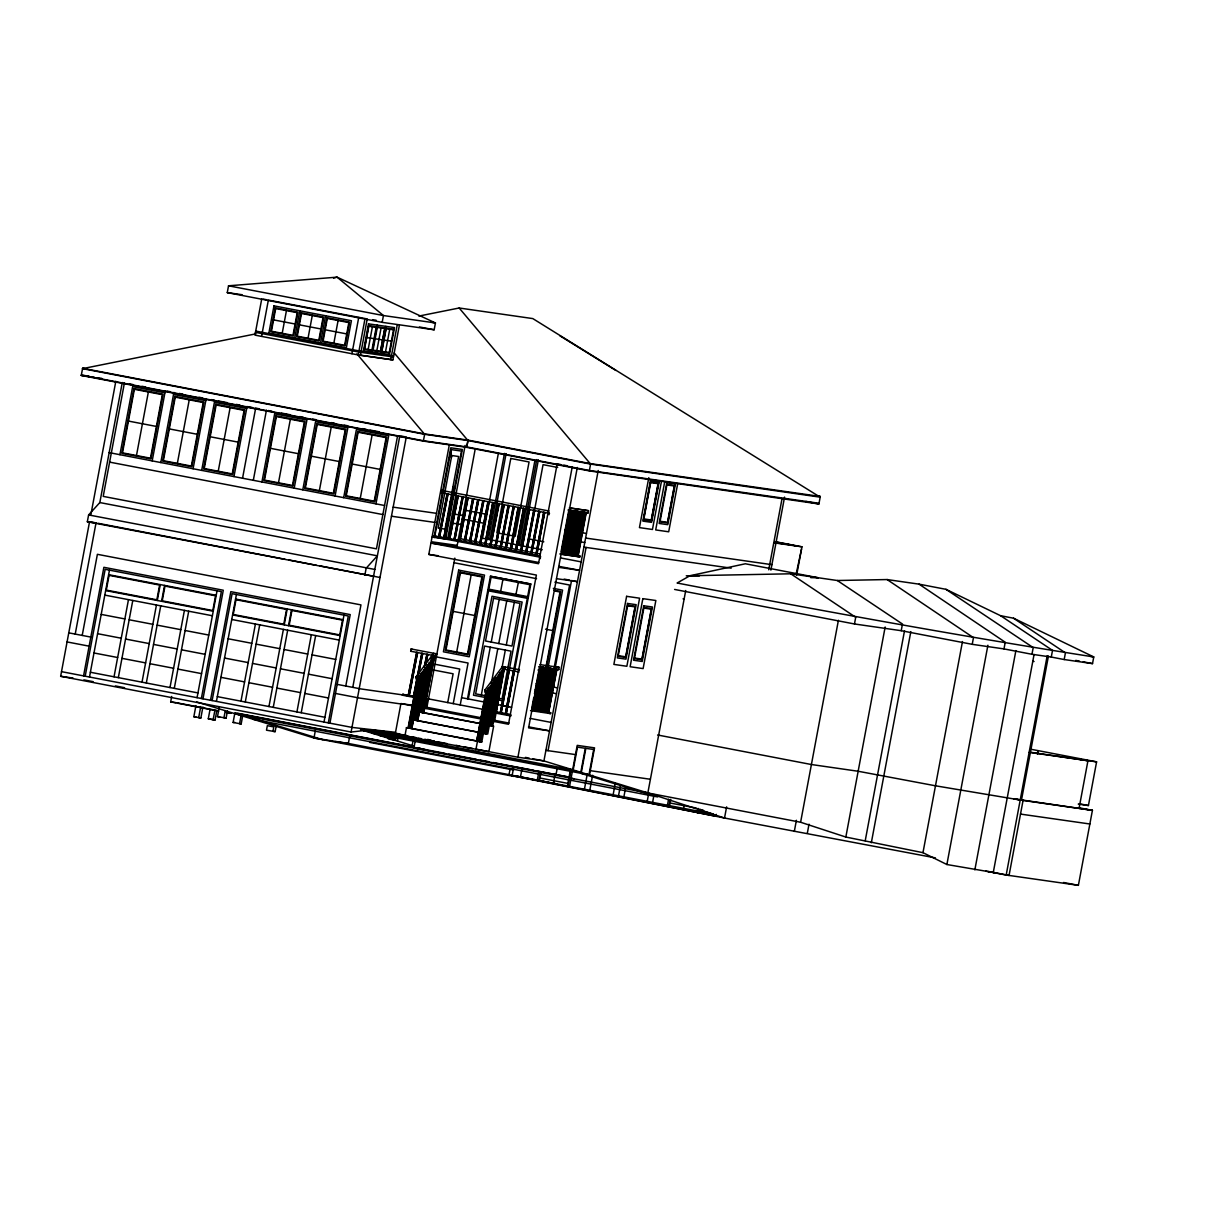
<?xml version="1.0" encoding="UTF-8"?>
<svg xmlns="http://www.w3.org/2000/svg" width="1213" height="1213" viewBox="0 0 1213 1213"><rect width="100%" height="100%" fill="white"/><g stroke="black" fill="none" stroke-linecap="round" stroke-linejoin="round"><path stroke-width="1.5" d="M513.584 767.874L512.098 775.774L715.943 816.273L716.277 814.499L715.943 816.273L724.525 818.032L935.42 857.894M816.592 495.753L820.306 496.466L818.911 503.971L589.321 470.902L466.687 447.354L423.367 441.107L81.271 375.454L82.605 368.267L86.35 368.813M373.559 576.251L87.336 521.742L88.61 514.934L99.83 502.561L122.27 382.52M406.431 735.275L369.283 729.968L351.103 732.03L60.65 676.278L89.565 521.666M90.96 514.236L115.826 381.276M75.221 634.096L96.024 522.894L89.55 521.742M124.423 382.929L103.211 496.39L376.455 548.837L397.288 437.423M82.211 635.43L97.389 554.311L360.958 604.893L345.781 686.027M119.92 454.693L132.657 386.629L164.923 392.815M83.561 675.884L103.878 567.305L223.283 590.231L202.98 698.809M85.183 676.202L105.167 569.322L221.357 591.626L201.358 698.506M89.489 677.021L109.473 570.14M136.478 455.527L148.365 391.981M152.186 460.895L165.302 390.768M114.037 676.809L128.472 599.647M118.343 677.627L132.778 600.48M160.798 462.547L173.914 392.421M177.356 463.381L189.243 399.835M142.012 682.176L156.447 605.014M157.296 600.48L160.268 584.59M146.318 682.995L160.738 605.848M161.587 601.299L164.559 585.424M193.079 468.734L206.18 398.622M227.271 292.606L228.529 285.798L337.078 277.155L435.437 322.961L434.163 329.769L382.171 322.355L227.271 292.606L242.115 294.729M201.676 470.386L214.413 402.322L246.679 408.508M169.987 687.544L184.406 610.382M218.658 711.091L170.669 701.887L171.685 696.459M174.293 688.362L188.712 611.216M218.234 471.22L230.121 407.689M261.75 298.807L254.957 335.122L358.229 354.939L392.891 359.882L399.35 325.372M233.957 476.588L247.073 406.461M261.568 336.38L268.361 300.081L367.205 318.943L360.413 355.242L392.891 359.882M197.067 697.672L217.051 590.792M202.92 706.952L200.858 717.975L193.853 716.731L195.93 705.587M242.555 478.24L255.67 408.114L259.264 408.811M200.767 706.512L198.689 717.671L200.858 717.975M210.501 700.25L230.819 591.671L350.223 614.597L329.921 723.175M216.778 710.818L215.065 720.006L213.124 719.734L208.287 718.793L210.001 709.62M212.123 700.568L232.108 593.688L348.298 615.992L328.298 722.872M253.32 480.303L266.435 410.191M282.204 333.287L286.45 310.604M213.124 719.734L214.853 710.545M216.43 701.387L236.414 594.506M227.468 710.894L226.118 718.126L217.491 716.58L219.189 707.528M261.917 481.955L274.654 413.876L306.919 420.077L294.198 488.157M294.698 338.048L299.793 310.816M225.3 710.575L223.95 717.808L226.118 718.126M242.888 714.73L241.175 723.934L233.093 722.463L234.867 712.971M278.49 482.789L290.362 419.243M234.776 722.357L233.093 722.463M308.026 338.245L312.272 315.562M240.978 701.175L255.412 624.013M241.266 714.502L239.552 723.691L241.175 723.934M245.284 701.993L259.718 624.847M320.52 342.991L325.615 315.759M302.795 489.809L315.532 421.73L347.813 427.916L335.076 495.996M333.848 343.203L338.093 320.52M268.952 706.542L283.387 629.38M284.236 624.847L287.208 608.956M273.259 707.361L287.678 630.214M288.527 625.665L291.499 609.79M319.368 490.628L331.24 427.097M275.139 731.636L266.496 730.196L267.33 725.677L273.789 726.921L272.97 731.318L275.139 731.636L276.17 726.117M351.937 353.726L358.73 317.427M358.229 354.939L365.022 318.625M296.927 711.91L311.347 634.748M368.161 349.45L372.406 326.767M301.233 712.728L315.653 635.582M343.673 497.648L356.41 429.569L388.691 435.77L375.954 503.85M372.073 352.346L377.167 325.114M376.834 350.693L381.079 327.995M382.171 322.355L383.444 315.547L337.078 277.155L333.545 278.156M380.746 353.574L385.825 326.358M385.491 351.937L389.737 329.239M315.335 730.696L313.97 738.004L514.054 776.411M360.246 498.482L372.118 434.936M390.738 359.579L397.197 325.069M324.007 722.038L343.992 615.158M364.886 575.023L366.159 568.215L377.379 555.827L99.83 502.561M352.771 687.362L399.82 435.785M349.738 736.079L348.358 743.448L335.364 741.598M351.103 732.03L406.279 437.029M423.367 441.107L424.702 433.936L468.036 440.122L590.67 463.669L820.306 496.466M394.089 735.503L390.586 734.426M395.286 733.683L400.912 703.601L419.471 706.254M420.714 698.658L402.458 695.201L402.625 694.352L417.393 697.141M411.101 648.97L436.665 653.837L436.24 656.097L410.676 651.229L411.101 648.97L411.92 649.076M492.903 721.265L508.49 724.252L536.389 575.068L428.811 554.417L430.933 543.06L456.937 546.775L538.693 562.468M449.265 445.065L431.191 541.711L457.18 545.41M403.474 694.473L402.458 695.201M540.482 557.267L432.905 536.616L433.056 535.767L539.649 556.191M441.123 492.66L441.547 490.386L442.366 490.507L441.941 492.766L441.123 492.66L549.519 513.417M396.014 736.655L395.317 740.37L388.221 738.884M433.92 535.888L432.905 536.616M434.042 537.374L450.781 447.809L462.335 449.462L445.596 539.027M434.572 537.465L451.009 449.598L461.486 451.084L453.601 493.191M397.424 741.007L398.091 737.413M416.605 652.351L408.265 695.428L416.878 652.382M409.069 695.58L417.681 652.533M409.342 695.61L417.408 652.503M447.051 493.767L438.712 536.843L447.324 493.797M447.855 493.918L439.515 536.995L448.128 493.964M498.604 675.838L487.732 734.017L412.39 719.764L416.726 720.386L418.318 711.864L493.646 726.117L488.869 751.651L404.884 736.155L406.461 727.648L411.252 728.376L413.678 715.352M413.375 696.398L421.988 653.367M413.648 696.444L416.681 680.281M417.348 676.687L421.715 653.322M408.084 727.921L417.363 678.294M408.356 727.967L417.742 677.809L418.546 677.961L409.16 728.118M418.212 675.004L422.791 653.519M452.161 494.752L443.822 537.829L452.434 494.783M415.468 691.213L417.484 680.432M418.819 673.245L422.518 653.489M408.887 728.073L418.546 677.961M409.539 728.134L419.349 675.671M452.965 494.904L444.625 537.981L453.237 494.934M445.05 538.951L453.268 495.025L450.038 502.334M409.797 728.164L414.922 700.765M416.635 691.622L417.317 687.968M418 684.314L419.364 677.006M410.343 728.285L420.517 675.338L410.616 728.316M410.98 728.331L421.32 673.033L422.488 672.699L421.684 672.548M414.376 711.622L416.12 702.327M416.817 698.597L418.561 689.287M419.258 685.572L420.987 676.263M422.124 673.2L411.783 728.497L422.488 672.699M465.14 445.429L447.582 539.315L432.055 537.101M422.943 672.245L414.012 720.037L416.014 710.788M416.711 707.073L418.455 697.778M419.152 694.063L423.322 671.775M424.201 666.847L427.097 654.353M419.425 693.836L422.458 677.658M424.474 666.877L426.824 654.307M424.474 670.076L414.816 720.188L424.474 670.076L423.655 669.91M425.338 665.209L427.901 654.504M421.108 688.575L423.261 677.824M425.475 665.224L427.628 654.459M457.271 495.723L448.931 538.799L457.544 495.768M424.929 669.591L415.453 720.234L420.85 692.866M466.687 447.354L467.96 440.546L394.195 352.938M421.533 689.211L424.611 672.76M81.332 375.075L423.428 440.744L466.762 446.93L468.036 440.122M458.074 495.874L449.735 538.951L458.347 495.92M426.445 667.438L416.256 720.401L426.081 667.938L425.263 667.772M412.147 745.54L413.163 740.082M426.9 666.998L416.908 720.446L418.561 713.047M420.305 703.737L426.915 668.378M428.416 664.815L417.712 720.598L428.416 664.815L427.613 664.648M419.941 712.137L429.22 662.525M420.214 712.183L420.896 708.468M421.593 704.753L428.204 669.455M574.128 778.943L566.759 776.684L413.936 747.875L415.271 740.703M430.994 658.841L431.934 655.293M421.381 712.349L430.858 661.692M421.654 712.38L423.367 703.252M424.05 699.598L425.748 690.455M426.43 686.801L430.539 664.876M423.868 698.4L427.097 684.147M427.764 680.554L430.797 664.39M431.464 660.797L432.465 655.399M462.244 496.693L454.041 539.785L462.38 496.708M432.374 659.554L422.185 712.501L432.374 659.554L431.555 659.402M462.911 496.83L454.845 539.937L463.184 496.86M422.821 712.547L433.162 657.264M431.798 666.073L423.094 712.592L419.759 712.076M432.495 662.343L433.193 658.629M434.345 656.915L423.625 712.713L434.345 656.915L433.541 656.764M427.704 699.128L425.96 708.483L425.081 708.362L426.824 699.006L427.704 699.128L425.217 698.688L425.05 699.537L426.824 699.84L425.96 699.719M454.814 558.116L426.9 707.315L483.866 718.263M456.937 546.775L475.253 448.78M472.6 498.664L464.261 541.741L472.873 498.71M473.404 498.831L465.064 541.908L473.676 498.861M477.71 499.65L469.37 542.727L477.983 499.695M478.513 499.801L470.174 542.878L478.786 499.847M482.819 500.635L474.48 543.712L483.092 500.666M483.623 500.787L475.284 543.864L483.896 500.817M456.588 652.579L471.175 574.871M447.733 702.585L453.116 673.791L433.875 670.076M363.991 729.604L441.426 744.585L424.489 739.384M487.929 501.606L479.59 544.682L488.202 501.651M488.733 501.773L480.393 544.849L489.006 501.803M498.316 453.632L482.486 538.238L542.256 549.716M453.253 703.631L459.727 669.03L434.967 664.254M488.399 539.376L504.487 453.404M490.022 539.679L506.124 453.586M460.212 704.98L468.066 663.026L436.331 656.9M498.149 503.577L489.809 546.654L498.422 503.607M498.952 503.729L490.613 546.805L499.225 503.774M503.259 504.547L494.919 547.624L503.531 504.593M467.505 698.764L490.431 576.236L530.839 584.029L507.838 706.542L511.552 707.255M504.062 504.714L495.723 547.791L504.335 504.744M468.309 698.931L488.521 590.852L527.321 598.327L505.351 714.063L513.417 670.941M508.095 505.503L500.029 548.61L508.368 505.533M508.899 505.654L500.833 548.761L509.172 505.685M513.205 506.473L505.139 549.595L513.478 506.518M514.009 506.625L505.942 549.747L514.282 506.67M500.651 591.428L502.895 579.511M481.349 694.943L490.279 647.181M491.235 642.086L499.225 599.404M518.315 507.459L510.248 550.581L518.042 507.413M519.119 507.61L511.052 550.732L519.391 507.656M485.943 691.471L476.664 741.082L485.973 692.835M475.875 749.786L486.762 691.622M487.126 691.122L477.74 741.279L406.461 727.648M487.581 690.637L478.119 741.295L479.196 741.492L489.097 688.499L488.293 688.347M478.377 741.34L479.059 737.671M479.757 734.017L480.439 730.362M481.121 726.708L482.819 717.58M483.502 713.926L485.215 704.783M485.897 701.129L487.611 692.001M478.923 741.446L489.097 688.499M479.56 741.507L489.552 688.044M479.832 741.537L481.561 732.227M482.258 728.513L484.002 719.203M484.7 715.488L486.443 706.178M487.141 702.463L489.916 687.574M523.425 508.444L515.358 551.551L523.698 508.474M480.363 741.659L491.068 685.861L480.636 741.689M491.28 683.541L497.8 648.621M498.77 643.542L506.746 600.86M524.228 508.596L516.162 551.703L524.501 508.626M491.523 685.406L482.865 733.228M483.214 731.378L486.337 714.654M487.035 710.939L492.251 683.086M477.467 741.279L481.804 741.901L492.675 683.723L491.871 683.571M483.669 733.395L493.054 683.237M519.058 545.259L534.827 460.985M493.509 682.752L484.032 733.41L485.109 733.592L495.025 680.599M484.654 731.621L490.113 702.372M490.795 698.718L493.539 684.102M484.836 733.562L494.661 681.1M495.829 678.31L485.488 733.607L486.565 733.804L496.996 677.976L486.292 733.759M520.68 545.577L536.753 459.591M485.746 733.653L486.443 729.923M487.141 726.208L488.884 716.898M489.582 713.183L493.752 690.849M494.449 687.119L496.193 677.824M528.534 509.415L520.468 552.537L528.807 509.46M497.451 677.521L488.794 725.344M522.287 545.88L538.39 459.772M489.476 721.629L491.22 712.334M491.917 708.619L497.466 678.901M529.338 509.581L521.272 552.688L529.611 509.612M489.597 725.495L498.968 675.338M499.771 673.048L489.961 725.51L490.765 725.662L500.954 672.715L500.135 672.563M490.568 723.721L493.646 707.285M494.328 703.616L497.406 687.18M498.088 683.526L499.801 674.383M491.038 725.708L500.954 672.715M501.879 668.454L505.321 650.077M506.306 644.982L514.282 602.315M501.409 672.26L491.401 725.723L492.478 725.905L503.471 669.015M493.069 718.308L493.767 714.593M494.464 710.863L496.193 701.569M496.89 697.839L499.68 682.949M500.378 679.235L501.773 671.79M492.205 725.874L502.546 670.577M503.152 667.772L502.546 666.513L484.806 690.167L484.821 692.138L486.974 692.562L504.744 668.879L505.108 666.983M493.615 721.401L495.192 713.001L496.041 713.123L494.479 721.523L493.63 721.401M510.036 715.852L510.203 715.003L494.631 712.016L495.495 712.137L496.087 708.544M499.104 692.38L499.771 688.787M501.454 679.796L502.121 676.202M504.002 669.136L496.208 712.289L504.699 666.938L486.959 690.576L486.974 692.562M533.644 510.4L525.578 553.522L533.917 510.446M534.721 510.597L526.381 553.674L543.06 464.655L557.677 467.46M508.581 670.001L500.241 713.077L508.854 670.046M538.754 511.386L530.688 554.493L539.027 511.416M539.558 511.537L531.491 554.659L539.83 511.583M543.864 512.356L535.797 555.478L543.591 512.326M518.254 671.881L518.679 669.621L519.498 669.728L502.546 666.513M540.225 558.632L540.391 557.783M548.867 512.402L549.034 514.752M508.99 774.849L510.036 769.269M476.133 749.194L517.921 757.23L572.248 466.762M531.794 708.165L533.811 697.384M534.478 693.791L539.527 666.847L545.744 667.772L537.511 710.788L538.587 710.985L546.654 667.863M561.103 551.49L568.821 510.173M577.297 467.475L528.595 727.876L549.55 730.863L528.519 726.83M541.514 667.135L533.447 710.242L532.371 710.06L540.437 666.938M569.731 510.264L561.664 553.386L562.741 553.568L570.807 510.461L568.018 510.021M532.643 710.09L534.994 697.52M535.661 693.927L540.695 666.983M562.271 551.627L568.988 515.692M520.483 776.911L517.587 776.502L715.943 816.273M520.392 777.366L521.878 769.467M533.174 710.212L541.241 667.089M562.468 553.537L570.535 510.415M542.15 667.18L534.084 710.302L534.888 710.454L542.954 667.332M571.444 510.506L563.378 553.628L564.454 553.825L572.521 510.703M542.423 667.226L534.357 710.333L535.16 710.5L543.227 667.377M563.651 553.659L571.717 510.552M564.197 553.78L572.248 510.658M543.864 667.423L535.797 710.545L536.874 710.742L544.94 667.62M573.158 510.749L565.106 553.871L566.183 554.068L574.234 510.946M536.07 710.591L543.803 669.258M565.364 553.901L573.431 510.794M536.601 710.697L544.667 667.59L550.884 668.515L542.924 711.561M565.91 554.023L573.976 510.916M574.871 510.991L566.82 554.114L567.896 554.311L575.948 511.189M538.117 709.029L559.997 591.989L554.599 590.958M567.077 554.159L575.144 511.037M538.314 710.939L560.649 591.535L553.674 590.185M567.623 554.265L575.69 511.158M547.29 667.923L539.224 711.03L540.301 711.227L548.367 668.105M539.497 711.076L547.563 667.954M568.806 554.402L576.524 513.084M548.291 666.255L562.574 590.14L553.325 588.35M540.028 711.197L548.094 668.075M569.337 554.508L577.403 511.401M577.676 511.431L569.61 554.553L568.533 554.356L576.6 511.249L581.906 512.083M549.004 668.166L540.937 711.273L542.014 711.47L550.08 668.363M578.313 511.492L570.246 554.599L571.05 554.766L579.117 511.643M541.21 711.318L549.277 668.196M570.853 552.84L578.586 511.522M541.756 711.44L549.807 668.318L556.039 669.242M579.389 511.689L571.323 554.796L570.519 554.644M550.717 668.408L542.651 711.531L543.742 711.713L551.794 668.606M580.026 511.734L571.96 554.857L573.036 555.038L581.103 511.931M572.233 554.887L580.299 511.78M543.469 711.682L551.521 668.56M572.763 555.008L580.83 511.886M552.431 668.651L544.379 711.773L545.456 711.97L553.507 668.848M581.74 511.977L573.673 555.099L574.75 555.281L582.816 512.174M589.321 470.902L590.595 464.094L459.166 307.996L418.849 316.077M544.637 711.804L552.703 668.697M573.946 555.129L582.013 512.022M545.183 711.925L553.249 668.803M574.477 555.251L582.543 512.129M554.144 668.894L546.093 712.016L547.169 712.213L555.236 669.091L558.768 669.637L559.193 667.362L556.767 666.907M583.453 512.22L575.387 555.342L576.19 555.493L584.257 512.371M546.366 712.046L554.417 668.939M583.726 512.265L575.659 555.372L576.463 555.539L584.53 512.417M546.896 712.167L571.535 580.527L577.449 581.664L556.509 578.677M555.736 669.121L547.669 712.228L550.702 712.759L550.535 713.608L530.536 710.621M585.03 512.447L576.963 555.554L579.996 556.085L579.844 556.934L560.649 554.189M547.942 712.274L555.66 670.956M577.236 555.599L584.969 514.282M559.83 553.947L577.282 556.433L577.449 555.584M556.676 669.303L548.61 712.41L556.949 669.333M577.919 555.736L585.97 512.629M578.176 555.781L586.243 512.659M537.268 780.293L538.678 772.772M568.654 510.188L588.062 512.963L588.487 510.688L570.368 507.989M538.89 780.611L540.301 773.06M539.421 780.732L540.937 772.666M598.236 470.477L543.924 760.93L649.289 793.363L724.525 818.032L726.617 806.857M548.064 750.68L586.076 547.442M553.386 783.537L555.251 773.56M555.933 775.137L557.298 767.829M567.35 786.358L570.231 770.892M567.881 786.464L570.883 770.391M569.488 786.782L572.627 770.012M572.657 769.785L577.221 745.373L594.552 747.86L589.488 774.955L371.663 733.092M580.815 772.287L585.303 748.285L577.449 747.163L573.188 769.937L363.263 729.498M584.332 789.769L587.289 773.924M588.957 774.804L593.703 749.482L585.849 748.36L581.345 772.454L363.506 730.575M589.7 790.846L592.611 775.289M648.788 477.695L639.448 527.61L652.458 529.475L661.449 481.394M664.694 481.864L655.702 529.929L668.697 531.794L677.688 483.714M612.99 795.546L615.279 783.31M618.357 796.623L620.359 785.933M623.725 797.699L625.696 787.161M647.848 792.923L685.724 590.519M647.014 802.4L648.682 793.514M652.382 803.476L654.08 794.454M667.226 806.463L668.59 799.185M668.833 806.797L670.198 799.488M669.364 806.903L670.759 799.443M683.328 809.708L684.087 805.69M697.293 812.528L698.066 808.374M697.824 812.634L698.521 808.95M699.446 812.953L700.128 809.283M768.724 569.792L782.036 498.619M770.892 570.11L784.553 497.087M796.153 574.158L801.52 549.064M796.653 575.129L801.945 546.82L775.198 541.68M794.318 831.451L796.395 820.291M996.131 872.951L946.883 864.52L922.972 852.678L845.84 837.046L800.61 822.247L838.41 620.283M807.312 833.301L809.026 824.188M674.595 589.442L854.468 623.967L855.711 617.296L790.74 573.794L686.27 575.811M845.84 837.046L885.156 627.015M854.468 623.967L901.214 630.699L902.472 624.043L837.304 580.511L790.74 573.794M865.218 840.761L904.519 630.73M871.328 842.762L910.827 631.639M922.972 852.678L962.47 641.556M901.214 630.699L972.22 644.33L973.463 637.659L887.097 579.556L837.304 580.511M946.883 864.52L987.913 645.225M972.22 644.33L1003.985 648.91L1005.228 642.238L919.045 584.15L887.097 579.556M974.843 869.888L1015.888 650.593M1003.985 648.91L1031.96 654.277L1033.203 647.606L945.943 589.321L919.045 584.15M993.265 872.541L1034.067 654.504M985.744 871.101L1006.184 875.028L1047.198 655.748M1092.413 810.345L1013.75 798.791L1021.467 800.14L1048.457 655.93M1031.96 654.277L1051.262 657.052L1052.52 650.395L1000.619 615.719L945.943 589.321M1037.494 754.274L1038.176 750.635M1051.262 657.052L1064.18 659.538L1065.423 652.867L1013.537 618.205L1000.619 615.719M1064.18 659.538L1092.519 663.617L1093.762 656.946L1013.537 618.205M1079.039 808.434L1087.94 760.778L1031.308 752.363M1078.251 804.083L1088.425 805.538L1096.597 761.855L1030.868 749.24M1006.184 875.028L1078.387 885.338L1092.413 810.36L1079.403 807.843M515.965 594.385L518.36 582.498M436.24 656.097L418.121 679.341L415.968 678.931L415.953 676.945L433.693 653.307L433.481 655.596M418.121 679.341L418.106 677.354L436.665 653.837M493.585 680.478L495.768 677.567M810.754 577.646L818.305 577.767L745.343 563.772L689.97 575.735L677.112 583.013C815.652 609.745 954.404 635.172 1093.762 656.946L1090.047 656.233M459.166 307.996L532.81 318.594L820.185 497.163L590.595 464.094L467.96 440.546L424.641 434.299L82.545 368.646L255.943 333.833M689.97 575.735L699.401 575.887M395.544 732.318L351.967 727.406L61.514 671.653M1087.955 760.763L1079.327 759.232M372.558 319.701L376.121 320.217M376.015 327.283L368.797 326.252L364.552 348.935L371.769 349.966M377.47 327.48L384.688 328.511L380.442 351.209L373.225 350.178M393.346 329.754L386.128 328.723L381.883 351.421L389.1 352.452M366.675 337.593L373.892 338.624M375.348 338.836L382.565 339.867M384.005 340.065L391.223 341.096M393.649 355.849L358.987 350.891L256.034 331.134M393.437 356.956L358.775 352.013L255.367 332.332M83.212 375.348L88.822 376.151M819.033 503.274L589.397 470.477L466.762 446.93M650.835 482.638L658.053 483.669L651.26 519.983L644.042 518.952M667.074 484.957L674.307 485.988L667.514 522.303L660.281 521.272M569.291 507.944L588.487 510.688M462.108 496.663L463.457 496.905M774.91 542.636L791.149 544.955M773.773 542.787L801.945 546.82M507.822 505.457L509.445 505.73M512.932 506.443L514.555 506.716M518.846 507.58L519.664 507.686M523.152 508.399L524.774 508.672M528.261 509.384L529.884 509.657M533.371 510.355L534.19 510.476M534.175 510.521L534.994 510.628M538.481 511.34L540.103 511.613M452.343 513.857L462.805 515.343M393.164 507.155L436.498 513.342M585.606 538.056L771.908 564.667M450.645 522.924L461.107 524.425M391.465 516.222L434.8 522.409M583.908 547.124L731.181 568.169M560.8 553.34L579.996 556.085M558.632 567.335L579.571 570.322L559.132 566.395M428.811 554.417L438.09 555.736M87.336 521.742L96.009 522.985M374.832 569.443L88.61 514.934M627.788 605.818L635.021 606.849L625.681 656.779L618.463 655.748M644.042 608.138L651.26 609.169L641.92 659.099L634.702 658.068M539.997 664.633L559.193 667.362M539.36 666.862L558.768 669.637M410.676 651.229L411.495 651.351M509.384 670.152L501.06 713.229L522.136 602.057L492.008 596.25L473.495 695.201L485.882 697.581M513.144 670.91L513.963 671.016M1029.124 752.378L1096.597 761.855M532.371 710.06L548.14 712.258L547.988 713.108L550.535 713.608M531.506 710.014L550.702 712.759M359.215 688.696L417.757 697.05M357.517 697.763L400.851 703.949M1078.327 808.328L1020.209 800.019L935.481 785.797L858.152 771.256L811.406 764.524L657.582 734.987M1020.527 814.09L1089.865 823.991M545.895 750.362L575.508 754.592M369.965 729.65L384.824 731.757M392.254 732.819L386.674 732.03L409.19 736.352M395.969 733.349L399.684 733.88M170.669 701.887L175.9 702.63M404.884 736.155L416.014 737.747M226.043 712.516L231.258 713.259L227.559 712.547M248.271 716.853L236.399 713.729M517.921 757.23L543.924 760.93L532.841 758.807M217.491 716.58L219.659 716.883M590.291 770.68L650.395 779.262M413.936 747.875L420.866 748.876M422.594 749.118L424.762 749.422M193.853 716.731L196.006 717.05M208.287 718.793L215.065 720.006M644.694 791.953L645.786 792.104M703.024 809.996L697.611 809.223L713.38 814.09L512.189 775.319M82.545 368.646L86.29 369.177M81.271 375.454L94.356 377.334M98.086 377.865L101.831 378.411M1032.794 661.328L1034.037 661.51M1079.418 808.48L1092.413 810.36M60.65 676.278L73.038 678.067M1021.467 800.14L1023.075 800.368L1009.049 875.437L988.61 871.51M512.098 775.774L555.145 783.628M508.914 706.754L497.194 704.51M431.752 322.264L435.437 322.961L383.444 315.547L228.529 285.798M419.41 326.949L434.163 329.769M263.403 299.126L266.708 299.763M273.577 319.883L295.093 324.007M299.399 324.841L320.914 328.966M325.22 329.8L346.736 333.924M805.902 501.469L818.911 503.971M82.605 368.267L424.702 433.936M560.527 464.503L557.192 463.866L538.511 563.711L430.933 543.06M563.878 465.155L567.229 465.792M129.594 383.915L133.036 384.582M141.997 386.295L145.59 386.992M167.03 391.102L170.472 391.769M179.297 393.452L182.875 394.149M199.008 397.242L202.601 397.94M211.35 399.608L214.792 400.275M218.385 400.957L227.347 402.686M236.308 404.399L239.901 405.097M248.786 406.795L252.228 407.462M268.285 410.54L271.97 411.252M281.219 413.026L290.453 414.801M299.702 416.575L303.402 417.287M312.636 419.061L316.335 419.759M331.134 422.609L334.818 423.307M344.067 425.081L347.767 425.793M362.551 428.629L366.25 429.341M369.95 430.054L379.184 431.828M401.442 436.104L404.672 436.725M173.535 394.468L205.801 400.669M776.396 542.12L797.608 546.199M128.442 421.078L156.401 426.445M169.32 428.917L197.279 434.284M210.198 436.771L238.173 442.139M270.438 448.325L298.413 453.692M311.316 456.179L339.291 461.546M351.664 463.927L380.169 469.401M585.652 512.493L588.062 512.963M580.936 511.825L586.789 512.781M570.641 510.355L576.766 511.34M441.547 490.386L549.125 511.037M463.821 509.976L486.944 514.418M565.106 529.414L586.455 533.508M462.123 519.058L485.245 523.485M565.182 538.83L584.757 542.59M109.17 452.631L384.566 505.503M529.156 538.966L543.788 541.786M109.61 462.123L382.868 514.57M577.282 556.433L579.844 556.934M458.514 538.345L540.27 554.038M560.709 557.95L581.148 561.877M433.056 535.767L540.634 556.418M1075.764 660.403L1079.494 661.115M1083.209 661.828L1092.519 663.617M683.055 598.828L684.132 599.04M564.121 579.101L569.67 580.178M453.95 562.726L536.555 578.662M554.917 582.195L569.594 585.03L551.991 679.204L538.693 676.642M490.431 576.22L530.839 584.029M487.884 589.852L528.292 597.63M97.874 523.258L284.979 559.254M288.709 559.89L316.381 565.288M320.096 565.91L380.003 577.494M453.207 611.382L474.723 615.507M545.577 629.183L552.764 630.563M108.624 574.689L216.202 595.325M235.565 599.055L343.143 619.707M538.981 666.725L539.8 666.892M540.149 668.105L545.516 669.136M540.725 668.803L545.941 669.803M538.011 670.046L547.245 671.82M105.652 590.564L213.23 611.216M232.593 614.93L340.171 635.582M502.121 668.788L519.073 672.002M104.803 595.098L212.381 615.749M231.744 619.479L339.322 640.115M431.191 659.887L431.995 660.039M536.116 683.753L557.586 687.877M427.249 665.149L428.053 665.3M535.251 689.621L556.494 693.7M101.195 614.4L124.863 618.933M129.169 619.767L152.838 624.301M157.144 625.135L180.798 629.668M185.104 630.502L208.772 635.051M228.135 638.766L251.804 643.299M256.11 644.133L279.778 648.667M284.085 649.501L307.738 654.05M312.044 654.868L335.713 659.417M487.929 688.832L488.733 688.984M1079.297 803.779L1088.425 805.538M415.953 676.945L418.106 677.354M484.806 690.167L486.959 690.576M485.852 695.807L475.648 693.851L484.578 646.074L511.022 651.169L502.061 698.931L488.869 696.398M491.189 698.597L494.722 699.279M498.255 699.962L503.562 700.993M500.878 705.208L507.034 706.391M461.592 697.672L495.359 704.147M97.586 633.686L121.255 638.22M125.561 639.054L149.229 643.587M153.535 644.421L177.204 648.97M181.495 649.789L205.164 654.338M224.526 658.053L248.195 662.586M252.501 663.42L276.17 667.969M280.476 668.788L304.145 673.336M308.436 674.155L332.104 678.704M428.477 698.885L493.994 711.455M495.829 711.804L510.537 714.639M530.111 718.384L551.127 722.417M495.495 712.137L511.052 715.124M402.625 694.352L418.258 697.354M495.192 713.001L510.9 715.973M68.777 632.852L90.823 637.083M337.169 684.375L359.23 688.605M487.292 718.915L492.417 719.9M494.252 720.249L508.96 723.069M400.912 703.601L413.785 706.087M417.469 706.785L421.154 707.497M424.368 708.225L483.714 719.506M487.399 720.204L491.083 720.916M67.079 641.935L89.125 646.165M335.485 693.457L357.532 697.687M422.655 712.486L480.909 723.676M484.548 724.373L488.187 725.071M93.977 652.973L117.646 657.507M121.952 658.341L145.621 662.889M149.927 663.708L173.595 668.257M177.886 669.076L201.555 673.624M220.918 677.339L244.586 681.888M248.892 682.707L272.561 687.255M276.867 688.074L300.536 692.623M304.827 693.442L328.496 697.991M416.726 720.386L480.439 732.607M410.798 728.27L481.804 741.901M90.369 672.26L197.946 692.911M217.309 696.626L324.887 717.277M525.441 757.397L529.141 758.095M381.094 730.954L384.824 731.666M412.663 737.019L416.135 737.686M417.879 738.02L421.518 738.717M425.156 739.414L434.254 741.158M437.908 741.856L447.006 743.614M456.103 745.358L459.742 746.056M463.381 746.753L472.494 748.497M366.387 729.786L437.908 743.508M380.033 734.972L394.028 737.656M379.396 735.427L395.726 738.565M83.894 679.886L93.143 681.661M115.341 685.921L124.59 687.71M413.39 746.996L235.474 712.85L322.567 739.657M417.105 747.708L420.805 748.421M237.581 713.502L445.05 753.318M448.734 754.031L476.406 759.338M480.09 760.051L489.309 761.809M492.994 762.522L533.568 770.316M537.253 771.028L566.759 776.684M236.338 714.108L800.61 822.247M177.735 702.979L218.34 710.773M253.153 719.294L657.643 796.926L580.875 773.303M369.738 742.386L513.584 770.012M539.921 778.018L567.896 783.401M670.092 803.006L696.323 808.04M1063.543 882.488L1078.387 885.338M511.583 775.137L348.358 743.448L313.97 738.004L196.703 701.918M515.298 775.865L530.142 778.746M533.841 779.459L548.685 782.34M552.006 782.991L555.327 783.628M427.689 739.369L436.71 742.144M360.458 729.635L414.255 746.192M559.845 335.774L615.886 370.45M356.91 353.878L424.641 434.299M451.009 449.598L451.403 457.422M452.874 487.186L453.192 493.448M133.946 388.63L121.846 453.313L150.897 458.878L162.997 394.21L133.946 388.63M134.385 389.297L122.498 452.843L150.473 458.211L162.345 394.665L134.385 389.297M109.064 575.356L106.304 590.109L156.856 599.813L159.616 585.06L109.064 575.356M174.824 396.484L162.724 461.152L191.775 466.732L203.875 402.049L174.824 396.484M175.263 397.151L163.376 460.682L191.351 466.065L203.223 402.519L175.263 397.151M164.998 586.091L162.239 600.844L212.806 610.548L215.55 595.795L164.998 586.091M215.702 404.323L203.617 469.006L232.653 474.571L244.753 409.903L215.702 404.323M216.141 404.99L204.254 468.536L232.229 473.904L244.101 410.373L216.141 404.99M273.971 305.858L268.877 333.09L346.327 347.949L351.421 320.717L273.971 305.858M275.26 307.859L270.817 331.695L293.394 336.031L297.852 312.196L275.26 307.859M275.7 308.542L271.454 331.225L292.97 335.364L297.215 312.666L275.7 308.542M236.004 599.722L233.245 614.475L283.797 624.179L286.556 609.426L236.004 599.722M275.942 415.892L263.858 480.56L292.894 486.14L304.994 421.472L275.942 415.892M276.382 416.559L264.495 480.105L292.469 485.473L304.357 421.927L276.382 416.559M301.082 312.818L296.624 336.653L319.216 340.989L323.674 317.154L301.082 312.818M301.521 313.485L297.276 336.183L318.792 340.307L323.037 317.624L301.521 313.485M326.904 317.776L322.446 341.611L345.038 345.948L349.496 322.112L326.904 317.776M327.328 318.443L323.098 341.141L344.613 345.265L348.844 322.582L327.328 318.443M316.836 423.731L304.736 488.414L333.772 493.994L345.872 429.311L316.836 423.731M317.26 424.414L305.373 487.944L333.348 493.312L345.235 429.781L317.26 424.414M291.939 610.457L289.179 625.211L339.746 634.915L342.506 620.161L291.939 610.457M368.494 323.871L363.415 351.103L389.403 354.818L394.498 327.586L368.494 323.871M368.722 325.66L364.264 349.48L371.845 350.572L376.303 326.737L368.722 325.66M357.714 431.585L345.614 496.253L374.65 501.833L386.75 437.165L357.714 431.585M377.395 326.888L372.937 350.724L380.518 351.8L384.976 327.98L377.395 326.888M358.138 432.253L346.251 495.799L374.226 501.166L386.113 437.62L358.138 432.253M386.052 328.132L381.595 351.952L389.176 353.044L393.634 329.208L386.052 328.132M451.752 455.527L438.181 528.14L445.035 529.126L458.62 456.497L451.752 455.527M430.024 662.677L420.744 712.304L430.024 662.677M467.217 497.648L459.151 540.771L467.217 497.648M468.021 497.8L459.954 540.922L468.021 497.8M458.696 570.11L443.412 651.806L469.234 656.779L484.503 575.083L458.696 570.11M459.985 572.127L445.353 650.411L467.93 654.777L482.577 576.478L459.985 572.127M460.424 572.794L445.99 649.956L467.505 654.095L481.94 576.948L460.424 572.794M492.766 502.561L484.7 545.668L492.766 502.561M493.57 502.713L485.503 545.82L493.57 502.713M510.779 458.453L496.875 532.78L515.176 536.282L529.065 461.971L510.779 458.453M491.068 577.236L488.839 589.154L527.64 596.629L529.869 584.711L491.068 577.236M493.555 598.312L485.534 640.995L511.977 646.074L519.983 603.407L493.555 598.312M514.221 671.092L506.17 714.214L514.221 671.092M544.667 512.523L536.601 555.63L544.667 512.523M626.605 596.326L613.869 664.406L626.863 666.271L639.6 598.191L626.605 596.326M627.5 603.452L617.311 657.916L625.969 659.144L636.158 604.681L627.5 603.452M650.532 480.272L642.89 521.12L651.563 522.348L659.205 481.5L650.532 480.272M650.668 481.379L643.436 520.104L651.426 521.241L658.659 482.516L650.668 481.379M627.712 605.226L618.175 656.278L625.756 657.37L635.309 606.303L627.712 605.226M650.759 482.046L643.754 519.498L651.336 520.574L658.341 483.138L650.759 482.046M642.845 598.646L630.123 666.725L643.117 668.59L655.854 600.511L642.845 598.646M643.739 605.772L633.565 660.236L642.223 661.464L652.412 607L643.739 605.772M666.786 482.592L659.144 523.44L667.802 524.668L675.444 483.835L666.786 482.592M643.967 607.546L634.414 658.598L641.995 659.69L651.548 608.638L643.967 607.546M666.998 484.366L660.008 521.817L667.59 522.894L674.58 485.458L666.998 484.366"/></g></svg>
